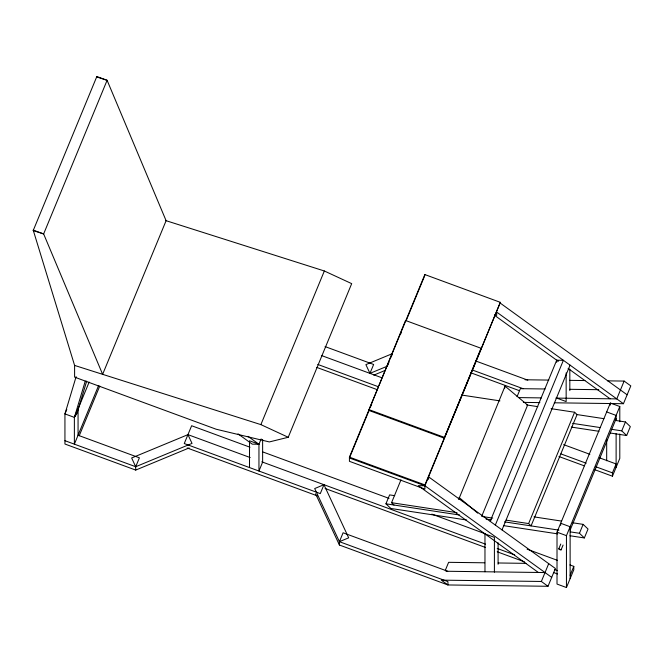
<?xml version="1.0" encoding="UTF-8"?>
<svg xmlns="http://www.w3.org/2000/svg" width="664" height="664" viewBox="0 0 664 664"><rect width="100%" height="100%" fill="white"/><g stroke="black" fill="none" stroke-linecap="round" stroke-linejoin="round"><path stroke-width="1" d="M458.666 499.477L505.063 386.141L527.631 405.09L481.649 516.418M504.657 388.149L505.063 386.141M76.128 376.654L64.939 413.904L64.939 444.033L135.713 470.079L189.157 447.934M98.596 385.543L74.376 444.158L74.376 417.374L85.266 381.103M86.694 381.094L76.983 413.448L74.376 417.374L64.939 413.904L66.782 409.456M560.773 544.032L558.764 548.92L559.661 549.651L561.088 549.867L563.072 545.078M561.088 549.867L558.798 548.829M74.376 417.374L78.061 408.468L78.061 435.252M78.103 408.841L89.159 382.074M79.24 435.733L99.774 386.025M135.713 470.079L135.713 466.726L139.398 457.82L78.319 435.343M74.6 365.424L260.877 424.62L324.347 270.987L351.688 283.644L288.226 437.277L269.352 441.934L216.149 429.226L74.6 377.135L74.6 365.424L33.2 230.101L43.641 233.936L102.629 374.33L166.1 220.697L107.103 80.311L96.662 76.468M262.629 439.468L262.629 462.127L258.952 471.033L258.952 444.257L261.159 438.912M428.595 479.358L428.595 476.852L555.378 568.475L548.016 586.287L447.934 584.959L339.412 545.028L339.412 541.683L348.683 537.84L323.966 484.703L320.289 493.609L184.268 443.552L191.63 425.74L249.979 447.212M391.652 353.945L365.889 364.619L369.956 373.375L373.641 364.47L325.061 346.591M481.026 348.26L444.233 438.157L368.744 410.377L405.538 320.48L481.026 348.26L481.026 349.098M379.028 385.485L424.852 274.564L500.341 302.344L424.918 484.919L424.918 489.102L349.43 461.322L349.43 457.139L378.256 387.361M349.795 457.081L368.935 410.75M370.52 406.916L371.707 404.044M387.734 365.25L388.913 362.386M391.096 357.107L392.283 354.236M400.367 334.664L401.554 331.792M406.136 320.704L424.479 276.29M548.016 586.287L541.351 581.465L441.261 580.137L447.934 584.959L447.934 581.614L339.412 541.683L343.089 532.777L447.735 571.281M466.601 520.003L390.83 508.466L385.933 503.802L389.61 494.896L394.731 495.676M393.993 505.03L391.544 502.698L400.981 479.864M500.341 302.344L424.918 485.757L418.245 485.666L538.355 572.468M445.303 570.343L448.615 562.325L484.728 562.806M517.048 396.674L520.36 388.656L545.127 388.988M490.231 521.149L556.714 360.22L563.387 360.311L495.327 525.075M502.001 529.897L570.061 365.134M574.609 412.244L577.058 414.577L531.067 525.905L528.619 523.572L574.609 412.244L551.078 408.667M569.919 564.939L573.804 566.375L573.804 569.72L566.45 587.532L557.013 584.063L557.013 532.171L610.357 403.031L619.794 406.509L619.794 421.764M541.351 581.465L548.705 563.653M554.307 402.799L623.438 403.712L630.8 385.9L624.127 381.078L616.773 398.89L555.892 398.085M566.45 587.532L566.45 535.649L619.794 406.509M570.127 530.088L616.117 418.76M583.125 524.369L588.03 529.034L584.345 537.94L579.448 533.275L583.125 524.369L572.883 522.809M625.438 421.947L630.335 426.612L626.658 435.518L621.753 430.853L625.438 421.947L615.196 420.387M570.127 575.281L573.804 566.375M594.936 469.763L612.44 476.204L612.44 472.859L616.117 463.953L599.584 457.869M612.44 476.204L619.794 458.392L619.794 433.974M187.953 434.646L131.646 457.977L135.713 466.726L192.02 443.403L187.953 434.646L250.187 457.554M369.956 373.375L387.137 366.254M373.774 375.143L385.228 370.396M323.966 484.703L314.694 488.546L339.412 541.683M525.066 379.767L548.804 380.082M569.438 380.356L584.918 380.555M607.618 380.854L624.127 381.078M569.886 389.311L598.779 389.693M518.742 397.595L541.442 397.894M523.356 402.384L539.865 402.608M248.046 436.373L258.952 444.257L252.278 444.166L238.019 433.866M498.141 562.981L526.004 563.354M445.967 571.247L545.028 572.559M462.086 395.113L499.934 400.873M526.527 404.924L537.782 406.642M576.286 414.461L603.933 418.669M572.609 423.366L600.256 427.574M611.519 429.293L621.753 430.853M571.372 427.093L599.011 431.309M610.274 433.019L626.658 435.518M533.981 516.882L561.619 521.091M391.544 502.698L457.015 512.666M482.587 516.567L492.812 518.119M506.109 520.144L528.619 523.572M385.933 503.802L459.654 515.032M486.056 519.049L491.393 519.862M504.474 521.854L558.972 530.154M570.235 531.872L579.448 533.275M503.461 525.622L557.727 533.881M570.011 535.757L584.345 537.94M165.66 220.556L324.347 270.987M494.73 314.719L496.664 315.433L496.664 312.08L623.438 403.712M558.607 360.917L556.714 360.22L556.714 362.27M475.482 360.901L527.805 380.157M606.68 411.937L616.117 415.415L616.117 420.503M556.714 398.093L566.151 401.562L566.151 372.902M472.768 370.163L523.157 388.706M470.834 372.803L519.281 390.631M321.376 355.497L381.75 377.716M563.603 444.631L589.856 454.292M317.782 364.436L378.073 386.622M560.897 453.894L586.179 463.198M595.907 466.775L612.44 472.859M316.811 367.424L377.102 389.61M558.955 456.525L584.237 465.829M368.744 409.547L444.233 437.327M557.013 532.171L566.45 535.649M349.43 457.139L424.918 484.919M349.43 457.977L424.918 485.757L551.701 577.381M258.952 444.257L249.515 440.78L249.515 467.564M262.62 451.869L389.038 498.382M431.824 514.127L485.309 533.814M527.125 549.194L557.279 560.291M261.79 461.82L485.525 544.148M497.195 548.439L514.7 554.88M554.564 569.554L557.486 570.625M325.069 488.455L485.525 547.493M497.195 551.792L524.419 561.81M553.593 572.542L557.486 573.978M187.182 447.976L317.375 495.884M64.939 440.689L135.713 466.726M260.877 424.62L288.226 437.277M500.341 303.174L627.123 394.806M495.029 315.641L558.026 361.166M568.102 368.445L610.1 398.798M459.073 497.469L477.756 513.156M315.566 493.759L339.412 545.028M616.117 433.725L616.117 467.298M610.357 403.031L610.357 405.073M606.68 439.41L606.68 460.774M570.127 578.626L570.127 526.743L560.69 523.265L560.69 525.307M569.828 369.118L569.828 390.615M498.091 542.787L498.091 564.284M494.406 572.169L494.406 537.359L484.969 533.889L484.969 571.762M424.852 274.564L424.852 275.402M405.538 320.48L405.538 321.318M96.662 76.941L33.2 230.574L43.641 233.936L107.103 80.311L96.662 76.941"/></g></svg>
